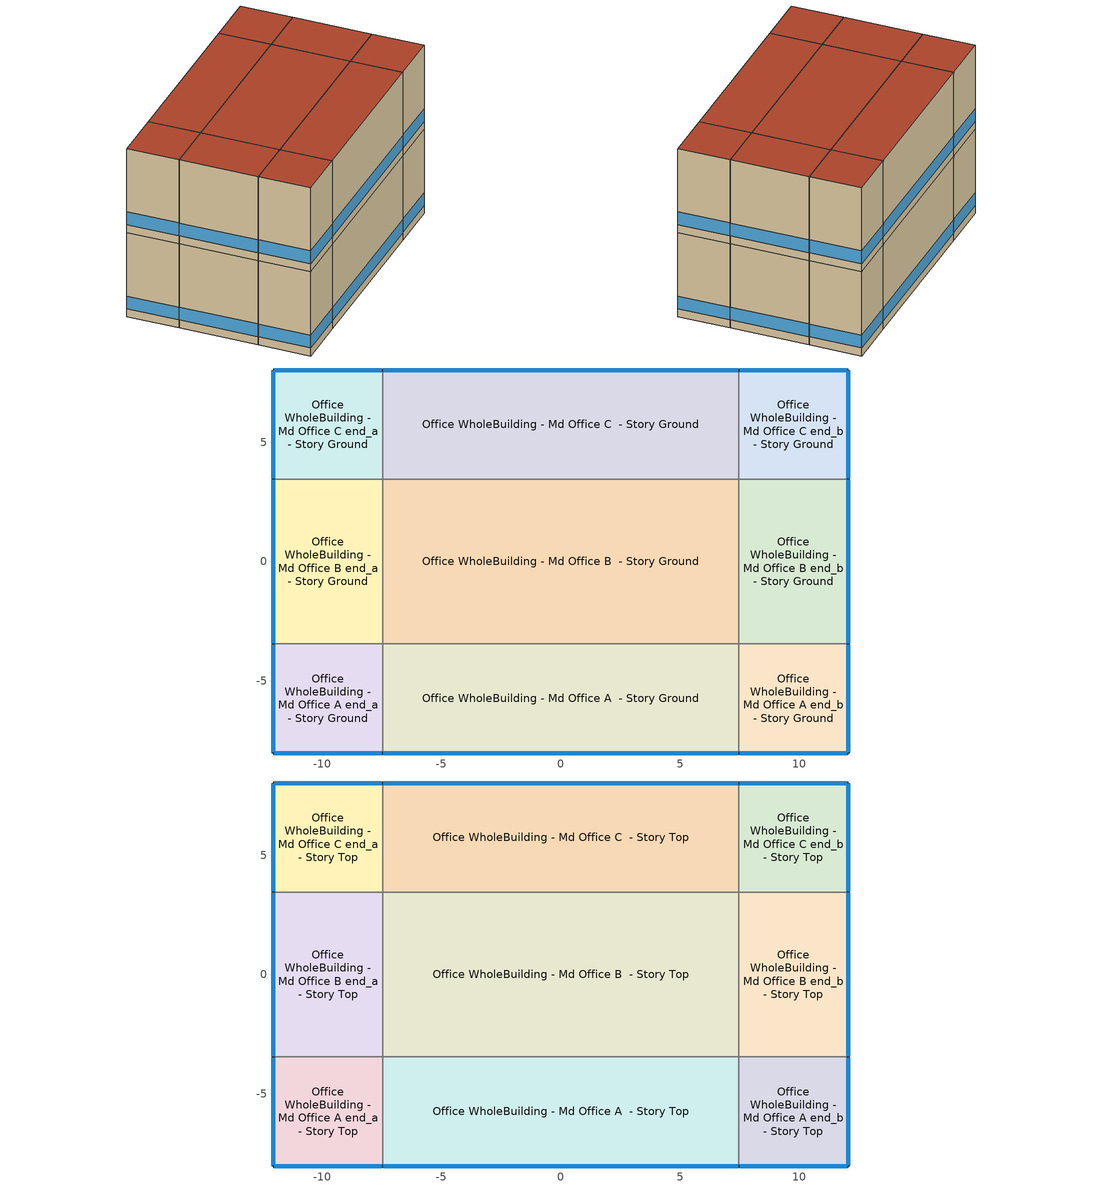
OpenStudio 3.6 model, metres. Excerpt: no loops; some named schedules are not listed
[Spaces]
Office WholeBuilding - Md Office A end_a - Story Ground
 floor ground (Foundation F 075 Perim 914 Area 209): -12.04,-8.03 -12.04,-3.45 -7.47,-3.45 -7.47,-8.03 z0
 wall outside: -12.04,-3.45 -12.04,-8.03 -7.47,-8.03 z0:7.92
 wall to Office WholeBuilding - Md Office B end_a - Story Ground: -7.47,-3.45 -12.04,-3.45 z0:7.92
 wall to Office WholeBuilding - Md Office A  - Story Ground: -7.47,-8.03 -7.47,-3.45 z0:7.92
 window: -12.01,-8.03 -7.49,-8.03 / -12.04,-3.48 -12.04,-8 z0.76:1.96
Office WholeBuilding - Md Office B end_a - Story Ground
 floor ground (Foundation F 075 Perim 691 Area 3158): -12.04,-3.45 -12.04,3.45 -7.47,3.45 -7.47,-3.45 z0
 wall outside: -12.04,3.45 -12.04,-3.45 z0:7.92
 wall to Office WholeBuilding - Md Office C end_a - Story Ground: -7.47,3.45 -12.04,3.45 z0:7.92
 wall to Office WholeBuilding - Md Office B  - Story Ground: -7.47,-3.45 -7.47,3.45 z0:7.92
 window: -12.04,3.43 -12.04,-3.43 z0.76:1.96
Office WholeBuilding - Md Office C end_a - Story Ground
 floor ground (Foundation F 075 Perim 914 Area 209): -12.04,3.45 -12.04,8.03 -7.47,8.03 -7.47,3.45 z0
 wall outside: -7.47,8.03 -12.04,8.03 -12.04,3.45 z0:7.92
 wall to Office WholeBuilding - Md Office C  - Story Ground: -7.47,3.45 -7.47,8.03 z0:7.92
 window: -12.04,8 -12.04,3.48 / -7.49,8.03 -12.01,8.03 z0.76:1.96
Office WholeBuilding - Md Office A  - Story Ground
 floor ground (Foundation F 075 Perim 1493 Area 6827): -7.47,-8.03 -7.47,-3.45 7.47,-3.45 7.47,-8.03 z0
 wall outside: -7.47,-8.03 7.47,-8.03 z0:7.92
 wall to Office WholeBuilding - Md Office B  - Story Ground: 7.47,-3.45 -7.47,-3.45 z0:7.92
 wall to Office WholeBuilding - Md Office A end_b - Story Ground: 7.47,-8.03 7.47,-3.45 z0:7.92
 window: -7.44,-8.03 7.44,-8.03 z0.76:1.95
Office WholeBuilding - Md Office B  - Story Ground
 floor ground (Foundation F 075 Perim 0 Area 10315): -7.47,-3.45 -7.47,3.45 7.47,3.45 7.47,-3.45 z0
 wall to Office WholeBuilding - Md Office C  - Story Ground: 7.47,3.45 -7.47,3.45 z0:7.92
 wall to Office WholeBuilding - Md Office B end_b - Story Ground: 7.47,-3.45 7.47,3.45 z0:7.92
Office WholeBuilding - Md Office C  - Story Ground
 floor ground (Foundation F 075 Perim 1493 Area 6827): -7.47,3.45 -7.47,8.03 7.47,8.03 7.47,3.45 z0
 wall outside: 7.47,8.03 -7.47,8.03 z0:7.92
 wall to Office WholeBuilding - Md Office C end_b - Story Ground: 7.47,3.45 7.47,8.03 z0:7.92
 window: 7.44,8.03 -7.44,8.03 z0.76:1.95
Office WholeBuilding - Md Office A end_b - Story Ground
 floor ground (Foundation F 075 Perim 914 Area 209): 7.47,-8.03 7.47,-3.45 12.04,-3.45 12.04,-8.03 z0
 wall outside: 7.47,-8.03 12.04,-8.03 12.04,-3.45 z0:7.92
 wall to Office WholeBuilding - Md Office B end_b - Story Ground: 12.04,-3.45 7.47,-3.45 z0:7.92
 window: 7.49,-8.03 12.01,-8.03 / 12.04,-8 12.04,-3.48 z0.76:1.96
Office WholeBuilding - Md Office B end_b - Story Ground
 floor ground (Foundation F 075 Perim 691 Area 3158): 7.47,-3.45 7.47,3.45 12.04,3.45 12.04,-3.45 z0
 wall outside: 12.04,-3.45 12.04,3.45 z0:7.92
 wall to Office WholeBuilding - Md Office C end_b - Story Ground: 12.04,3.45 7.47,3.45 z0:7.92
 window: 12.04,-3.43 12.04,3.43 z0.76:1.96
Office WholeBuilding - Md Office C end_b - Story Ground
 floor ground (Foundation F 075 Perim 914 Area 209): 7.47,3.45 7.47,8.03 12.04,8.03 12.04,3.45 z0
 wall outside: 12.04,3.45 12.04,8.03 7.47,8.03 z0:7.92
 window: 12.01,8.03 7.49,8.03 / 12.04,3.48 12.04,8 z0.76:1.96
Office WholeBuilding - Md Office A end_a - Story Top
 floor to Office WholeBuilding - Md Office A end_a - Story Ground: -7.47,-3.45 -7.47,-8.03 -12.04,-8.03 -12.04,-3.45 z7.92
 wall outside: -12.04,-3.45 -12.04,-8.03 -7.47,-8.03 z7.92:15.85
 wall to Office WholeBuilding - Md Office B end_a - Story Top: -7.47,-3.45 -12.04,-3.45 z7.92:15.85
 wall to Office WholeBuilding - Md Office A  - Story Top: -7.47,-8.03 -7.47,-3.45 z7.92:15.85
 window: -12.04,-3.48 -12.04,-8 / -12.01,-8.03 -7.49,-8.03 z8.69:9.89
 roof outside: -7.47,-8.03 -7.47,-3.45 -12.04,-3.45 -12.04,-8.03 z15.85
Office WholeBuilding - Md Office B end_a - Story Top
 floor to Office WholeBuilding - Md Office B end_a - Story Ground: -7.47,3.45 -7.47,-3.45 -12.04,-3.45 -12.04,3.45 z7.92
 wall outside: -12.04,3.45 -12.04,-3.45 z7.92:15.85
 wall to Office WholeBuilding - Md Office C end_a - Story Top: -7.47,3.45 -12.04,3.45 z7.92:15.85
 wall to Office WholeBuilding - Md Office B  - Story Top: -7.47,-3.45 -7.47,3.45 z7.92:15.85
 window: -12.04,3.43 -12.04,-3.43 z8.69:9.88
 roof outside: -7.47,-3.45 -7.47,3.45 -12.04,3.45 -12.04,-3.45 z15.85
Office WholeBuilding - Md Office C end_a - Story Top
 floor to Office WholeBuilding - Md Office C end_a - Story Ground: -7.47,8.03 -7.47,3.45 -12.04,3.45 -12.04,8.03 z7.92
 wall outside: -7.47,8.03 -12.04,8.03 -12.04,3.45 z7.92:15.85
 wall to Office WholeBuilding - Md Office C  - Story Top: -7.47,3.45 -7.47,8.03 z7.92:15.85
 window: -12.04,8 -12.04,3.48 / -7.49,8.03 -12.01,8.03 z8.69:9.89
 roof outside: -7.47,3.45 -7.47,8.03 -12.04,8.03 -12.04,3.45 z15.85
Office WholeBuilding - Md Office A  - Story Top
 floor to Office WholeBuilding - Md Office A  - Story Ground: 7.47,-3.45 7.47,-8.03 -7.47,-8.03 -7.47,-3.45 z7.92
 wall outside: -7.47,-8.03 7.47,-8.03 z7.92:15.85
 wall to Office WholeBuilding - Md Office B  - Story Top: 7.47,-3.45 -7.47,-3.45 z7.92:15.85
 wall to Office WholeBuilding - Md Office A end_b - Story Top: 7.47,-8.03 7.47,-3.45 z7.92:15.85
 window: -7.44,-8.03 7.44,-8.03 z8.69:9.88
 roof outside: 7.47,-8.03 7.47,-3.45 -7.47,-3.45 -7.47,-8.03 z15.85
Office WholeBuilding - Md Office B  - Story Top
 floor to Office WholeBuilding - Md Office B  - Story Ground: 7.47,3.45 7.47,-3.45 -7.47,-3.45 -7.47,3.45 z7.92
 wall to Office WholeBuilding - Md Office C  - Story Top: 7.47,3.45 -7.47,3.45 z7.92:15.85
 wall to Office WholeBuilding - Md Office B end_b - Story Top: 7.47,-3.45 7.47,3.45 z7.92:15.85
 roof outside: 7.47,-3.45 7.47,3.45 -7.47,3.45 -7.47,-3.45 z15.85
Office WholeBuilding - Md Office C  - Story Top
 floor to Office WholeBuilding - Md Office C  - Story Ground: 7.47,8.03 7.47,3.45 -7.47,3.45 -7.47,8.03 z7.92
 wall outside: 7.47,8.03 -7.47,8.03 z7.92:15.85
 wall to Office WholeBuilding - Md Office C end_b - Story Top: 7.47,3.45 7.47,8.03 z7.92:15.85
 window: 7.44,8.03 -7.44,8.03 z8.69:9.88
 roof outside: 7.47,3.45 7.47,8.03 -7.47,8.03 -7.47,3.45 z15.85
Office WholeBuilding - Md Office A end_b - Story Top
 floor to Office WholeBuilding - Md Office A end_b - Story Ground: 12.04,-3.45 12.04,-8.03 7.47,-8.03 7.47,-3.45 z7.92
 wall outside: 7.47,-8.03 12.04,-8.03 12.04,-3.45 z7.92:15.85
 wall to Office WholeBuilding - Md Office B end_b - Story Top: 12.04,-3.45 7.47,-3.45 z7.92:15.85
 window: 12.04,-8 12.04,-3.48 / 7.49,-8.03 12.01,-8.03 z8.69:9.89
 roof outside: 12.04,-8.03 12.04,-3.45 7.47,-3.45 7.47,-8.03 z15.85
Office WholeBuilding - Md Office B end_b - Story Top
 floor to Office WholeBuilding - Md Office B end_b - Story Ground: 12.04,3.45 12.04,-3.45 7.47,-3.45 7.47,3.45 z7.92
 wall outside: 12.04,-3.45 12.04,3.45 z7.92:15.85
 wall to Office WholeBuilding - Md Office C end_b - Story Top: 12.04,3.45 7.47,3.45 z7.92:15.85
 window: 12.04,-3.43 12.04,3.43 z8.69:9.88
 roof outside: 12.04,-3.45 12.04,3.45 7.47,3.45 7.47,-3.45 z15.85
Office WholeBuilding - Md Office C end_b - Story Top
 floor to Office WholeBuilding - Md Office C end_b - Story Ground: 12.04,8.03 12.04,3.45 7.47,3.45 7.47,8.03 z7.92
 wall outside: 12.04,3.45 12.04,8.03 7.47,8.03 z7.92:15.85
 window: 12.01,8.03 7.49,8.03 / 12.04,3.48 12.04,8 z8.69:9.89
 roof outside: 12.04,3.45 12.04,8.03 7.47,8.03 7.47,3.45 z15.85
[Site]
Kodiak Airport: Latitude {deg}=57.75; Longitude {deg}=-152.5; Time Zone {hr}=-9; Elevation {m}=5; Terrain=City
[ClimateZones]
Climate Zone Institution Name 1=ASHRAE; Climate Zone Document Name 1=ANSI/ASHRAE Standard 169; Climate Zone Document Year 1=2006; Climate Zone Value 1=8A; Climate Zone Institution Name 2=CEC; Climate Zone Document Name 2=California Climate Zone Descriptions; Climate Zone Document Year 2=1995
[Site:WaterMainsTemperature]
Calculation Method=Correlation; Annual Average Outdoor Air Temperature {C}=-1.525; Maximum Difference In Monthly Average Outdoor Air Temperatures {deltaC}=36.2
[Site:GroundTemperature:FCfactorMethod]
January Ground Temperature {C}=-3.1; February Ground Temperature {C}=-17.7; March Ground Temperature {C}=-19.3; April Ground Temperature {C}=-17.6; May Ground Temperature {C}=-15.4; June Ground Temperature {C}=-10.3; July Ground Temperature {C}=0.7; August Ground Temperature {C}=10.6; September Ground Temperature {C}=16; October Ground Temperature {C}=16.9; November Ground Temperature {C}=14.2; December Ground Temperature {C}=6.7
[SizingPeriod:DesignDay] Barometric Pressure {Pa}=100917; Wind Speed {m/s}=5; Wind Direction {deg}=320; Rain Indicator=No; Snow Indicator=No; Day of Month=21; Day Type=SummerDesignDay; Daylight Saving Time Indicator=No; Humidity Condition Type=Wetbulb; Dry-Bulb Temperature Range Modifier Type=DefaultMultipliers; Solar Model Indicator=ASHRAETau
Name | Maximum Dry-Bulb Temperature {C} | Daily Dry-Bulb Temperature Range {deltaC} | Month | Wetbulb or DewPoint at Maximum Dry-Bulb {C} | ASHRAE Clear Sky Optical Depth for Beam Irradiance | ASHRAE Clear Sky Optical Depth for Diffuse Irradiance
Kodiak December .4% Condns WB=>MCDB | 6.5 | 5.1 | 12 | 6.2 | 0.359 | 2.403
Kodiak November .4% Condns WB=>MCDB | 8.7 | 5.3 | 11 | 8.2 | 0.358 | 2.388
Kodiak October .4% Condns WB=>MCDB | 11.3 | 6.2 | 10 | 10.7 | 0.34 | 2.431
Kodiak September .4% Condns WB=>MCDB | 16.2 | 6.4 | 9 | 13.8 | 0.333 | 2.489
[Building]
90.1-2016|MediumOffice: North Axis {deg}=0; Default Construction Set=90.1-2016 - Office - ASHRAE 169-2013-8A; Default Schedule Set=Building Default Schedule Set; Standards Number of Stories=1; Standards Number of Above Ground Stories=1; Standards Building Type=Office
[Material:NoMass] Thermal Absorptance=0.9; Solar Absorptance=0.7
Name | Roughness | Thermal Resistance {m2-K/W} | Visible Absorptance
CP02 CARPET PAD | VeryRough | 0.21648 | 0.8
Typical Carpet Pad | Smooth | 0.21648 | 0.8
Typical Insulation R-23.75 1 | Smooth | 4.18206 | 0.7
Typical Insulation R-18.44 | Smooth | 3.24833 | 0.7
Typical Insulation R-34.6 | Smooth | 6.09289 | 0.7
Typical Insulation R-1.85 | Smooth | 0.326262 | 0.7
Typical Insulation R-2.38 | Smooth | 0.418404 | 0.7
[Material]
Name | Roughness | Thickness {m} | Conductivity {W/m-K} | Density {kg/m3} | Specific Heat {J/kg-K} | Thermal Absorptance | Solar Absorptance | Visible Absorptance
100mm Normalweight concrete floor | MediumSmooth | 0.1016 | 2.31 | 2322 | 832
G01 13mm gypsum board | Smooth | 0.0127 | 0.16 | 800 | 1090 | 0.9 | 0.7 | 0.5
4 in. Normalweight Concrete Floor | MediumRough | 0.1016 | 2.31 | 2322 | 832 | 0.9 | 0.7 | 0.7
8 in. Normalweight Concrete Floor | MediumRough | 0.2032 | 2.31 | 2322 | 832 | 0.9 | 0.7 | 0.7
8 in. Concrete Block Basement Wall | MediumRough | 0.2032 | 1.326 | 1842 | 912 | 0.9 | 0.7 | 0.7
F08 Metal surface; Metal Roof Surface | Smooth | 0.0008 | 45.28 | 7824 | 500 | 0.9 | 0.7 | 0.7
G05 25mm wood | MediumSmooth | 0.0254 | 0.15 | 608 | 1630 | 0.9 | 0.5 | 0.5
1IN Stucco | Smooth | 0.0253 | 0.6918 | 1858 | 837 | 0.9 | 0.7 | 0.92
8IN CONCRETE HW RefBldg | Rough | 0.2032 | 1.311 | 2240 | 836.8 | 0.9 | 0.7 | 0.7
1/2IN Gypsum | Smooth | 0.0127 | 0.16 | 784.9 | 830 | 0.9 | 0.4 | 0.4
Roof Membrane | VeryRough | 0.0095 | 0.16 | 1121.29 | 1460 | 0.9 | 0.7 | 0.7
Std Wood 6inch 2 | MediumSmooth | 0.15 | 0.12 | 540 | 1210 | 0.9 | 0.7 | 0.7
[Construction]
Typical Interior Floor: 100mm Normalweight concrete floor, CP02 CARPET PAD
Typical Interior Wall: G01 13mm gypsum board, G01 13mm gypsum board
Typical Interior Ceiling: CP02 CARPET PAD, 100mm Normalweight concrete floor
Typical Insulated Carpeted 8in Slab Floor: 8 in. Normalweight Concrete Floor, Typical Carpet Pad
Typical Insulated Basement Mass Wall: 8 in. Concrete Block Basement Wall
U 0.40 SHGC 0.43 Dbl LoE Spec Sel Clr 3mm/6mm/6mm Air: LoE SPEC SEL CLEAR 3MM, AIR 6MM, CLEAR 6MM
Typical Interior Window: Clear 3mm
Typical Interior Door; Typical Interior Partition: G05 25mm wood
Typical Insulated Exterior Mass Floor R-26.32 1: Typical Insulation R-23.75 1, 4 in. Normalweight Concrete Floor, Typical Carpet Pad
Typical Insulated Exterior Mass Wall R-20.83: 1IN Stucco, 8IN CONCRETE HW RefBldg, Typical Insulation R-18.44, 1/2IN Gypsum
Typical IEAD Roof R-35.71: Roof Membrane, Typical Insulation R-34.6, Metal Roof Surface
U 0.68 SHGC 0.45 Simple Glazing Window U-0.68 SHGC 0.45: U 0.68 SHGC 0.45 Simple Glazing U-0.68 SHGC 0.45
U 0.68 SHGC 0.45 Simple Glazing Window U-0.68 SHGC 0.45 1: U 0.68 SHGC 0.45 Simple Glazing U-0.68 SHGC 0.45 1
Typical Insulated Metal Door R-2.7: F08 Metal surface, Typical Insulation R-1.85
Typical Overhead Door R-3.23: Typical Insulation R-2.38
U 0.41 SHGC 0.55 Simple Glazing Skylight U-0.41 SHGC 0.0: U 0.41 SHGC 0.55 Simple Glazing U-0.41 SHGC 0.0
InteriorFurnishings 2: Std Wood 6inch 2
[WindowMaterial:Gas]
AIR 6MM: Gas Type=Air; Thickness {m}=0.0063
[WindowMaterial:Glazing] Optical Data Type=SpectralAverage; Infrared Transmittance at Normal Incidence=0; Front Side Infrared Hemispherical Emissivity=0.84; Conductivity {W/m-K}=0.9; Dirt Correction Factor for Solar and Visible Transmittance=1; Solar Diffusing=No
Name | Thickness {m} | Solar Transmittance at Normal Incidence | Front Side Solar Reflectance at Normal Incidence | Back Side Solar Reflectance at Normal Incidence | Visible Transmittance at Normal Incidence | Front Side Visible Reflectance at Normal Incidence | Back Side Visible Reflectance at Normal Incidence | Back Side Infrared Hemispherical Emissivity
LoE SPEC SEL CLEAR 3MM | 0.003 | 0.45 | 0.34 | 0.37 | 0.78 | 0.07 | 0.06 | 0.03
CLEAR 6MM | 0.006 | 0.775 | 0.071 | 0.071 | 0.881 | 0.08 | 0.08 | 0.84
Clear 3mm | 0.003 | 0.837 | 0.075 | 0.075 | 0.898 | 0.081 | 0.081 | 0.84
[Construction:FfactorGroundFloor] F-Factor {W/m-K}=0.751139
Name | Area {m2} | PerimeterExposed {m}
Foundation F 075 Perim 691 Area 3158 | 31.5812 | 6.90751
Foundation F 075 Perim 914 Area 209 | 20.9032 | 9.144
Foundation F 075 Perim 1493 Area 6827 | 68.2749 | 14.9333
Foundation F 075 Perim 0 Area 10315 | 103.152 | 0
[DefaultConstructionSet]
90.1-2016 - Office - ASHRAE 169-2013-8A: Default Exterior Surface Constructions=Default Surface Constructions 7; Default Interior Surface Constructions=Default Surface Constructions 8; Default Ground Contact Surface Constructions=Default Surface Constructions 9; Default Exterior SubSurface Constructions=Default Sub Surface Constructions 5; Default Interior SubSurface Constructions=Default Sub Surface Constructions 6; Interior Partition Construction=Typical Interior Partition
[DefaultSurfaceConstructions]
Name | Floor Construction | Wall Construction | Roof Ceiling Construction
Default Surface Constructions 7 | Typical Insulated Exterior Mass Floor R-26.32 1 | Typical Insulated Exterior Mass Wall R-20.83 | Typical IEAD Roof R-35.71
Default Surface Constructions 8 | Typical Interior Floor | Typical Interior Wall | Typical Interior Ceiling
Default Surface Constructions 9 | Typical Insulated Carpeted 8in Slab Floor | Typical Insulated Basement Mass Wall
[DefaultSubSurfaceConstructions]
Name | Fixed Window Construction | Operable Window Construction | Door Construction | Glass Door Construction | Overhead Door Construction | Skylight Construction | Tubular Daylight Dome Construction | Tubular Daylight Diffuser Construction
Default Sub Surface Constructions 5 | U 0.68 SHGC 0.45 Simple Glazing Window U-0.68 SHGC 0.45 | U 0.68 SHGC 0.45 Simple Glazing Window U-0.68 SHGC 0.45 1 | Typical Insulated Metal Door R-2.7 | U 0.40 SHGC 0.43 Dbl LoE Spec Sel Clr 3mm/6mm/6mm Air | Typical Overhead Door R-3.23 | U 0.41 SHGC 0.55 Simple Glazing Skylight U-0.41 SHGC 0.0 | Typical Interior Window | Typical Interior Window
Default Sub Surface Constructions 6 | Typical Interior Window | Typical Interior Window | Typical Interior Door
[WindowMaterial:SimpleGlazingSystem]
Name | U-Factor {W/m2-K} | Solar Heat Gain Coefficient
U 0.68 SHGC 0.45 Simple Glazing U-0.68 SHGC 0.45; U 0.68 SHGC 0.45 Simple Glazing U-0.68 SHGC 0.45 1 | 3.86122 | 0.45
U 0.41 SHGC 0.55 Simple Glazing U-0.41 SHGC 0.0 | 2.32809 | 0.55
[Lights:Definition]
Office WholeBuilding - Md Office Lights Definition: Design Level Calculation Method=Watts/Area; Watts per Space Floor Area {W/m2}=9.67; Fraction Radiant=0.7; Fraction Visible=0.2; Return Air Fraction=0
[Exterior:Lights:Definition]
Name | Design Level {W}
Occ Sensing Exterior Lights Def | 861.3
NonDimming Exterior Lights Def | 50.7
[Exterior:Lights] Control Option=AstronomicalClock
Name | Exterior Lights Definition | Schedule
Occ Sensing Exterior Lights Def | Occ Sensing Exterior Lights Def | OfficeSmall Exterior_lighting_schedule_b
NonDimming Exterior Lights Def | NonDimming Exterior Lights Def | OfficeSmall Exterior_lighting_schedule_a
[SpaceType]
Office WholeBuilding - Md Office - 90.1-2016: Default Schedule Set=Office WholeBuilding - Md Office Schedule Set; Design Specification Outdoor Air Object=Office WholeBuilding - Md Office Ventilation; Standards Building Type=Office; Standards Space Type=WholeBuilding - Md Office
[BuildingStory] Nominal Floor to Floor Height {m}=7.9248
Name | Nominal Z Coordinate {m}
Story Ground | 0
Story Top | 7.9248
[Space] Space Type=Office WholeBuilding - Md Office - 90.1-2016
Name | Building Story | Thermal Zone
Office WholeBuilding - Md Office A end_a - Story Ground | Story Ground | Zone Office WholeBuilding - Md Office A end_a - Story Ground
Office WholeBuilding - Md Office B end_a - Story Ground | Story Ground | Zone Office WholeBuilding - Md Office B end_a - Story Ground
Office WholeBuilding - Md Office C end_a - Story Ground | Story Ground | Zone Office WholeBuilding - Md Office C end_a - Story Ground
Office WholeBuilding - Md Office A  - Story Ground | Story Ground | Zone Office WholeBuilding - Md Office A  - Story Ground
Office WholeBuilding - Md Office B  - Story Ground | Story Ground | Zone Office WholeBuilding - Md Office B  - Story Ground
Office WholeBuilding - Md Office C  - Story Ground | Story Ground | Zone Office WholeBuilding - Md Office C  - Story Ground
Office WholeBuilding - Md Office A end_b - Story Ground | Story Ground | Zone Office WholeBuilding - Md Office A end_b - Story Ground
Office WholeBuilding - Md Office B end_b - Story Ground | Story Ground | Zone Office WholeBuilding - Md Office B end_b - Story Ground
Office WholeBuilding - Md Office C end_b - Story Ground | Story Ground | Zone Office WholeBuilding - Md Office C end_b - Story Ground
Office WholeBuilding - Md Office A end_a - Story Top | Story Top | Zone Office WholeBuilding - Md Office A end_a - Story Top
Office WholeBuilding - Md Office B end_a - Story Top | Story Top | Zone Office WholeBuilding - Md Office B end_a - Story Top
Office WholeBuilding - Md Office C end_a - Story Top | Story Top | Zone Office WholeBuilding - Md Office C end_a - Story Top
Office WholeBuilding - Md Office A  - Story Top | Story Top | Zone Office WholeBuilding - Md Office A  - Story Top
Office WholeBuilding - Md Office B  - Story Top | Story Top | Zone Office WholeBuilding - Md Office B  - Story Top
Office WholeBuilding - Md Office C  - Story Top | Story Top | Zone Office WholeBuilding - Md Office C  - Story Top
Office WholeBuilding - Md Office A end_b - Story Top | Story Top | Zone Office WholeBuilding - Md Office A end_b - Story Top
Office WholeBuilding - Md Office B end_b - Story Top | Story Top | Zone Office WholeBuilding - Md Office B end_b - Story Top
Office WholeBuilding - Md Office C end_b - Story Top | Story Top | Zone Office WholeBuilding - Md Office C end_b - Story Top
[ThermalZone] Multiplier=1; Use Ideal Air Loads=No
Zone Office WholeBuilding - Md Office A end_a - Story Ground: Thermostat=Office WholeBuilding - Md Office - 90.1-2016 Thermostat 2
Zone Office WholeBuilding - Md Office B end_a - Story Ground: Thermostat=Office WholeBuilding - Md Office - 90.1-2016 Thermostat 8
Zone Office WholeBuilding - Md Office C end_a - Story Ground: Thermostat=Office WholeBuilding - Md Office - 90.1-2016 Thermostat 14
Zone Office WholeBuilding - Md Office A  - Story Ground: Thermostat=Office WholeBuilding - Md Office - 90.1-2016 Thermostat; Primary Daylighting Control=Office WholeBuilding - Md Office A  - Story Ground Daylt Sensor 1; Fraction of Zone Controlled by Primary Daylighting Control=0.291; Secondary Daylighting Control=Office WholeBuilding - Md Office A  - Story Ground Daylt Sensor 2; Fraction of Zone Controlled by Secondary Daylighting Control=0.137
Zone Office WholeBuilding - Md Office B  - Story Ground: Thermostat=Office WholeBuilding - Md Office - 90.1-2016 Thermostat 6
Zone Office WholeBuilding - Md Office C  - Story Ground: Thermostat=Office WholeBuilding - Md Office - 90.1-2016 Thermostat 12; Primary Daylighting Control=Office WholeBuilding - Md Office C  - Story Ground Daylt Sensor 1; Fraction of Zone Controlled by Primary Daylighting Control=0.291; Secondary Daylighting Control=Office WholeBuilding - Md Office C  - Story Ground Daylt Sensor 2; Fraction of Zone Controlled by Secondary Daylighting Control=0.137
Zone Office WholeBuilding - Md Office A end_b - Story Ground: Thermostat=Office WholeBuilding - Md Office - 90.1-2016 Thermostat 4
Zone Office WholeBuilding - Md Office B end_b - Story Ground: Thermostat=Office WholeBuilding - Md Office - 90.1-2016 Thermostat 10
Zone Office WholeBuilding - Md Office C end_b - Story Ground: Thermostat=Office WholeBuilding - Md Office - 90.1-2016 Thermostat 16
Zone Office WholeBuilding - Md Office A end_a - Story Top: Thermostat=Office WholeBuilding - Md Office - 90.1-2016 Thermostat 3
Zone Office WholeBuilding - Md Office B end_a - Story Top: Thermostat=Office WholeBuilding - Md Office - 90.1-2016 Thermostat 9
Zone Office WholeBuilding - Md Office C end_a - Story Top: Thermostat=Office WholeBuilding - Md Office - 90.1-2016 Thermostat 15
Zone Office WholeBuilding - Md Office A  - Story Top: Thermostat=Office WholeBuilding - Md Office - 90.1-2016 Thermostat 1; Primary Daylighting Control=Office WholeBuilding - Md Office A  - Story Top Daylt Sensor 1; Fraction of Zone Controlled by Primary Daylighting Control=0.291; Secondary Daylighting Control=Office WholeBuilding - Md Office A  - Story Top Daylt Sensor 2; Fraction of Zone Controlled by Secondary Daylighting Control=0.137
Zone Office WholeBuilding - Md Office B  - Story Top: Thermostat=Office WholeBuilding - Md Office - 90.1-2016 Thermostat 7
Zone Office WholeBuilding - Md Office C  - Story Top: Thermostat=Office WholeBuilding - Md Office - 90.1-2016 Thermostat 13; Primary Daylighting Control=Office WholeBuilding - Md Office C  - Story Top Daylt Sensor 1; Fraction of Zone Controlled by Primary Daylighting Control=0.291; Secondary Daylighting Control=Office WholeBuilding - Md Office C  - Story Top Daylt Sensor 2; Fraction of Zone Controlled by Secondary Daylighting Control=0.137
Zone Office WholeBuilding - Md Office A end_b - Story Top: Thermostat=Office WholeBuilding - Md Office - 90.1-2016 Thermostat 5
Zone Office WholeBuilding - Md Office B end_b - Story Top: Thermostat=Office WholeBuilding - Md Office - 90.1-2016 Thermostat 11
Zone Office WholeBuilding - Md Office C end_b - Story Top: Thermostat=Office WholeBuilding - Md Office - 90.1-2016 Thermostat 17
[People:Definition]
Office WholeBuilding - Md Office People Definition: Number of People Calculation Method=People; Number of People {people}=25; Fraction Radiant=0.3; Enable ASHRAE 55 Comfort Warnings=Yes; Thermal Comfort Model Type 1=Fanger; Thermal Comfort Model Type 2=AdaptiveASH55
[People]
Office WholeBuilding - Md Office People: People Definition=Office WholeBuilding - Md Office People Definition; Space or SpaceType=Office WholeBuilding - Md Office - 90.1-2016; Work Efficiency Schedule=Work Efficiency Schedule; Clothing Insulation Schedule=Clothing Schedule; Air Velocity Schedule=Air Velocity Schedule; Multiplier=1
[Lights]
Office WholeBuilding - Md Office Lights: Lights Definition=Office WholeBuilding - Md Office Lights Definition; Space or SpaceType=Office WholeBuilding - Md Office - 90.1-2016; Fraction Replaceable=1
[ElectricEquipment:Definition] Design Level Calculation Method=Watts/Area
Name | Watts per Space Floor Area {W/m2} | Fraction Latent | Fraction Radiant | Fraction Lost
Office WholeBuilding - Md Office Elec Equip Definition | 8.07293 | 0 | 0.5 | 0
Server Room | 17 |  |  | 0.95
[ElectricEquipment] Space or SpaceType=Office WholeBuilding - Md Office - 90.1-2016
Name | Electric Equipment Definition | Schedule
Office WholeBuilding - Md Office Elec Equip | Office WholeBuilding - Md Office Elec Equip Definition
Electric Equipment 1 | Server Room | Always On Discrete
[DesignSpecification:OutdoorAir]
Office WholeBuilding - Md Office Ventilation: Outdoor Air Method=Sum; Outdoor Air Flow per Floor Area {m3/s-m2}=0.0004318
[DefaultScheduleSet]
Name | Number of People Schedule | People Activity Level Schedule | Lighting Schedule | Electric Equipment Schedule | Infiltration Schedule | Hours of Operation Schedule
Office WholeBuilding - Md Office Schedule Set | OfficeMedium BLDG_OCC_SCH | OfficeMedium ACTIVITY_SCH | OfficeMedium BLDG_LIGHT_SCH_2013 | OfficeMedium BLDG_EQUIP_SCH_2013 | OfficeMedium INFIL_SCH_PNNL
Building Default Schedule Set |  |  |  |  |  | Building Hours of Operation NonResidential
[SpaceInfiltration:DesignFlowRate] Schedule=Always On Discrete; Design Flow Rate Calculation Method=Flow/ExteriorArea; Constant Term Coefficient=0; Temperature Term Coefficient=0; Velocity Term Coefficient=0.224; Velocity Squared Term Coefficient=0
Name | Space or SpaceType | Flow per Exterior Surface Area {m3/s-m2}
Office WholeBuilding - Md Office A  - Story Ground Infiltration | Office WholeBuilding - Md Office A  - Story Ground | 0.000569573
Office WholeBuilding - Md Office A  - Story Top Infiltration | Office WholeBuilding - Md Office A  - Story Top | 0.000361193
Office WholeBuilding - Md Office A end_a - Story Ground Infiltration | Office WholeBuilding - Md Office A end_a - Story Ground | 0.000569573
Office WholeBuilding - Md Office A end_a - Story Top Infiltration | Office WholeBuilding - Md Office A end_a - Story Top | 0.000442057
Office WholeBuilding - Md Office A end_b - Story Ground Infiltration | Office WholeBuilding - Md Office A end_b - Story Ground | 0.000569573
Office WholeBuilding - Md Office A end_b - Story Top Infiltration | Office WholeBuilding - Md Office A end_b - Story Top | 0.000442057
Office WholeBuilding - Md Office B end_a - Story Ground Infiltration | Office WholeBuilding - Md Office B end_a - Story Ground | 0.000569573
Office WholeBuilding - Md Office B end_a - Story Top Infiltration | Office WholeBuilding - Md Office B end_a - Story Top | 0.000361193
Office WholeBuilding - Md Office B end_b - Story Ground Infiltration | Office WholeBuilding - Md Office B end_b - Story Ground | 0.000569573
Office WholeBuilding - Md Office B end_b - Story Top Infiltration | Office WholeBuilding - Md Office B end_b - Story Top | 0.000361193
Office WholeBuilding - Md Office C  - Story Ground Infiltration | Office WholeBuilding - Md Office C  - Story Ground | 0.000569573
Office WholeBuilding - Md Office C  - Story Top Infiltration | Office WholeBuilding - Md Office C  - Story Top | 0.000361193
Office WholeBuilding - Md Office C end_a - Story Ground Infiltration | Office WholeBuilding - Md Office C end_a - Story Ground | 0.000569573
Office WholeBuilding - Md Office C end_a - Story Top Infiltration | Office WholeBuilding - Md Office C end_a - Story Top | 0.000442057
Office WholeBuilding - Md Office C end_b - Story Ground Infiltration | Office WholeBuilding - Md Office C end_b - Story Ground | 0.000569573
Office WholeBuilding - Md Office C end_b - Story Top Infiltration | Office WholeBuilding - Md Office C end_b - Story Top | 0.000442057
[Daylighting:Control] Position X-Coordinate {m}=7.46664; Position Z-Coordinate {m}=0.762; Illuminance Setpoint {lux}=377; Lighting Control Type=Stepped; Minimum Input Power Fraction for Continuous Dimming Control=0.3; Minimum Light Output Fraction for Continuous Dimming Control=0.2; Number of Stepped Control Steps=3; Probability Lighting will be Reset When Needed in Manual Stepped Control=1; Maximum Allowable Discomfort Glare Index=22
Name | Space | Position Y-Coordinate {m}
Office WholeBuilding - Md Office A  - Story Ground Daylt Sensor 1 | Office WholeBuilding - Md Office A  - Story Ground | 1.29015
Office WholeBuilding - Md Office A  - Story Ground Daylt Sensor 2 | Office WholeBuilding - Md Office A  - Story Ground | 2.59985
Office WholeBuilding - Md Office A  - Story Top Daylt Sensor 1 | Office WholeBuilding - Md Office A  - Story Top | 1.29015
Office WholeBuilding - Md Office A  - Story Top Daylt Sensor 2 | Office WholeBuilding - Md Office A  - Story Top | 2.59985
Office WholeBuilding - Md Office C  - Story Ground Daylt Sensor 1 | Office WholeBuilding - Md Office C  - Story Ground | 3.28185
Office WholeBuilding - Md Office C  - Story Ground Daylt Sensor 2 | Office WholeBuilding - Md Office C  - Story Ground | 1.97215
Office WholeBuilding - Md Office C  - Story Top Daylt Sensor 1 | Office WholeBuilding - Md Office C  - Story Top | 3.28185
Office WholeBuilding - Md Office C  - Story Top Daylt Sensor 2 | Office WholeBuilding - Md Office C  - Story Top | 1.97215
[ThermostatSetpoint:DualSetpoint] Heating Setpoint Temperature Schedule=OfficeMedium HTGSETP_SCH_YES_OPTIMUM; Cooling Setpoint Temperature Schedule=OfficeMedium CLGSETP_SCH_YES_OPTIMUM
Office WholeBuilding - Md Office - 90.1-2016 Thermostat; Office WholeBuilding - Md Office - 90.1-2016 Thermostat 1; Office WholeBuilding - Md Office - 90.1-2016 Thermostat 2; Office WholeBuilding - Md Office - 90.1-2016 Thermostat 3; Office WholeBuilding - Md Office - 90.1-2016 Thermostat 4; Office WholeBuilding - Md Office - 90.1-2016 Thermostat 5; Office WholeBuilding - Md Office - 90.1-2016 Thermostat 6; Office WholeBuilding - Md Office - 90.1-2016 Thermostat 7; Office WholeBuilding - Md Office - 90.1-2016 Thermostat 8; Office WholeBuilding - Md Office - 90.1-2016 Thermostat 9; Office WholeBuilding - Md Office - 90.1-2016 Thermostat 10; Office WholeBuilding - Md Office - 90.1-2016 Thermostat 11; Office WholeBuilding - Md Office - 90.1-2016 Thermostat 12; Office WholeBuilding - Md Office - 90.1-2016 Thermostat 13; Office WholeBuilding - Md Office - 90.1-2016 Thermostat 14; Office WholeBuilding - Md Office - 90.1-2016 Thermostat 15; Office WholeBuilding - Md Office - 90.1-2016 Thermostat 16; Office WholeBuilding - Md Office - 90.1-2016 Thermostat 17
[InternalMass:Definition]
Internal Mass Definition 3: Construction=InteriorFurnishings 2; Design Level Calculation Method=SurfaceArea/Area; Surface Area per Space Floor Area=2
[InternalMass] Internal Mass Definition=Internal Mass Definition 3; Multiplier=1
Name | Space or SpaceType
Office WholeBuilding - Md Office B end_b - Story Top Mass | Office WholeBuilding - Md Office B end_b - Story Top
Office WholeBuilding - Md Office A end_b - Story Top Mass | Office WholeBuilding - Md Office A end_b - Story Top
Office WholeBuilding - Md Office C  - Story Top Mass | Office WholeBuilding - Md Office C  - Story Top
Office WholeBuilding - Md Office A  - Story Top Mass | Office WholeBuilding - Md Office A  - Story Top
Office WholeBuilding - Md Office A end_a - Story Top Mass | Office WholeBuilding - Md Office A end_a - Story Top
Office WholeBuilding - Md Office B end_b - Story Ground Mass | Office WholeBuilding - Md Office B end_b - Story Ground
Office WholeBuilding - Md Office B  - Story Top Mass | Office WholeBuilding - Md Office B  - Story Top
Office WholeBuilding - Md Office C end_a - Story Top Mass | Office WholeBuilding - Md Office C end_a - Story Top
Office WholeBuilding - Md Office A end_b - Story Ground Mass | Office WholeBuilding - Md Office A end_b - Story Ground
Office WholeBuilding - Md Office C  - Story Ground Mass | Office WholeBuilding - Md Office C  - Story Ground
Office WholeBuilding - Md Office B end_a - Story Top Mass | Office WholeBuilding - Md Office B end_a - Story Top
Office WholeBuilding - Md Office C end_b - Story Ground Mass | Office WholeBuilding - Md Office C end_b - Story Ground
Office WholeBuilding - Md Office B  - Story Ground Mass | Office WholeBuilding - Md Office B  - Story Ground
Office WholeBuilding - Md Office C end_a - Story Ground Mass | Office WholeBuilding - Md Office C end_a - Story Ground
Office WholeBuilding - Md Office A  - Story Ground Mass | Office WholeBuilding - Md Office A  - Story Ground
Office WholeBuilding - Md Office B end_a - Story Ground Mass | Office WholeBuilding - Md Office B end_a - Story Ground
Office WholeBuilding - Md Office C end_b - Story Top Mass | Office WholeBuilding - Md Office C end_b - Story Top
Office WholeBuilding - Md Office A end_a - Story Ground Mass | Office WholeBuilding - Md Office A end_a - Story Ground
[Schedule:Constant]
Always On Discrete: Value=1
[Schedule:Ruleset]
Name | Default Day Schedule | Summer Design Day Schedule | Winter Design Day Schedule
Clothing Schedule | Clothing Schedule Default Winter Clothes
Air Velocity Schedule | Air Velocity Schedule Default
Work Efficiency Schedule | Work Efficiency Schedule Default
OfficeSmall Exterior_lighting_schedule_b | OfficeSmall Exterior_lighting_schedule_b Default | OfficeSmall Exterior_lighting_schedule_b Summer Design Day | OfficeSmall Exterior_lighting_schedule_b Winter Design Day
OfficeSmall Exterior_lighting_schedule_a | OfficeSmall Exterior_lighting_schedule_a Default | OfficeSmall Exterior_lighting_schedule_a Summer Design Day | OfficeSmall Exterior_lighting_schedule_a Winter Design Day
OfficeMedium BLDG_OCC_SCH | OfficeMedium BLDG_OCC_SCH Default | OfficeMedium BLDG_OCC_SCH Summer Design Day | OfficeMedium BLDG_OCC_SCH Winter Design Day
OfficeMedium ACTIVITY_SCH | OfficeMedium ACTIVITY_SCH Default | OfficeMedium ACTIVITY_SCH Summer Design Day | OfficeMedium ACTIVITY_SCH Winter Design Day
OfficeMedium BLDG_LIGHT_SCH_2013 | Schedule Day 6 | OfficeMedium BLDG_LIGHT_SCH_2013 Summer Design Day | OfficeMedium BLDG_LIGHT_SCH_2013 Winter Design Day
OfficeMedium BLDG_EQUIP_SCH_2013 | Schedule Day 9 | OfficeMedium BLDG_EQUIP_SCH_2013 Summer Design Day | OfficeMedium BLDG_EQUIP_SCH_2013 Winter Design Day
OfficeMedium INFIL_SCH_PNNL | OfficeMedium INFIL_SCH_PNNL Default | OfficeMedium INFIL_SCH_PNNL Summer Design Day | OfficeMedium INFIL_SCH_PNNL Winter Design Day
OfficeMedium HTGSETP_SCH_YES_OPTIMUM | OfficeMedium HTGSETP_SCH_YES_OPTIMUM Default | OfficeMedium HTGSETP_SCH_YES_OPTIMUM Summer Design Day | OfficeMedium HTGSETP_SCH_YES_OPTIMUM Winter Design Day
OfficeMedium CLGSETP_SCH_YES_OPTIMUM | OfficeMedium CLGSETP_SCH_YES_OPTIMUM Default | OfficeMedium CLGSETP_SCH_YES_OPTIMUM Summer Design Day | OfficeMedium CLGSETP_SCH_YES_OPTIMUM Winter Design Day
Building Hours of Operation NonResidential | Building Hours of Operation NonResidential Default | Building Hours of Operation NonResidential Summer Design Day | Building Hours of Operation NonResidential Winter Design Day
[Schedule:Day]
Clothing Schedule Default Winter Clothes; OfficeMedium BLDG_LIGHT_SCH_2013 Summer Design Day; OfficeMedium BLDG_EQUIP_SCH_2013 Summer Design Day; OfficeMedium INFIL_SCH_PNNL Default; Building Hours of Operation NonResidential Default; Building Hours of Operation NonResidential Winter Design Day; Building Hours of Operation NonResidential Summer Design Day: 24, 0, 1
Air Velocity Schedule Default: 24, 0, 0.2
Work Efficiency Schedule Default; OfficeMedium BLDG_OCC_SCH Winter Design Day; OfficeMedium BLDG_LIGHT_SCH_2013 Winter Design Day; OfficeMedium BLDG_EQUIP_SCH_2013 Winter Design Day: 24, 0, 0
OfficeSmall Exterior_lighting_schedule_b Default; OfficeSmall Exterior_lighting_schedule_b Winter Design Day; OfficeSmall Exterior_lighting_schedule_b Summer Design Day: 6, 0, 0.7, 24, 0, 1
OfficeSmall Exterior_lighting_schedule_a Default; OfficeSmall Exterior_lighting_schedule_a Winter Design Day; OfficeSmall Exterior_lighting_schedule_a Summer Design Day: 6, 0, 0, 24, 0, 1
OfficeMedium BLDG_OCC_SCH Default: Yes, 6, 0, 0, 18, 0, 0.05, 24, 0, 0
OfficeMedium BLDG_OCC_SCH Sat Day: Yes, 5, 0, 0, 5, 10, 0.00833333, 5, 20, 0.0166667, 5, 30, 0.025, 5, 40, 0.0333333, 5, 50, 0.0416667, 6, 0, 0.05, 6, 10, 0.0583333, 6, 20, 0.0666667, 6, 30, 0.075, 6, 40, 0.0833333, 6, 50, 0.0916667, 7, 0, 0.1, 7, 10, 0.116667, 7, 20, 0.133333, 7, 30, 0.15, 7, 40, 0.166667, 7, 50, 0.183333, 8, 0, 0.2, 8, 10, 0.216667, 8, 20, 0.233333, 8, 30, 0.25, 8, 39, 0.266667, 8, 49, 0.283333, 8, 59, 0.3, 9, 0, 0.3, 10, 0, 0.3, 10, 9, 0.291667, 10, 19, 0.283333, 10, 29, 0.275, 10, 39, 0.266667, 10, 49, 0.258333, 10, 59, 0.25, 11, 9, 0.241667, 11, 19, 0.233333, 11, 29, 0.225, 11, 39, 0.216667, 11, 49, 0.208333, 11, 59, 0.2, 12, 9, 0.191667, 12, 19, 0.183333, 12, 29, 0.175, 12, 39, 0.166667, 12, 49, 0.158333, 12, 59, 0.15, 13, 9, 0.141667, 13, 19, 0.133333, 13, 29, 0.125, 13, 39, 0.116667, 13, 49, 0.108333, 13, 59, 0.1, 14, 0, 0.1, 16, 0, 0.1, 16, 10, 0.0958333, 16, 20, 0.0916667, 16, 30, 0.0875, 16, 40, 0.0833333, 16, 50, 0.0791667, 17, 0, 0.075, 17, 10, 0.0708333, 17, 20, 0.0666667, 17, 30, 0.0625, 17, 40, 0.0583333, 17, 50, 0.0541667, 18, 0, 0.05, 18, 10, 0.0458333, 18, 20, 0.0416667, 18, 30, 0.0375, 18, 40, 0.0333333, 18, 50, 0.0291667, 19, 0, 0.025, 19, 10, 0.0208333, 19, 20, 0.0166667, 19, 30, 0.0125, 19, 40, 0.00833333, 19, 50, 0.00416667, 20, 0, 0, 24, 0, 0
OfficeMedium BLDG_OCC_SCH Summer Design Day: 6, 0, 0, 22, 0, 1, 24, 0, 0.05
OfficeMedium ACTIVITY_SCH Default: Yes, 24, 0, 120
OfficeMedium ACTIVITY_SCH Winter Design Day; OfficeMedium ACTIVITY_SCH Summer Design Day: 24, 0, 120
Schedule Day 6: Yes, 0, 10, 0.316186, 0, 20, 0.287442, 0, 30, 0.258698, 1, 0, 0.258698, 1, 10, 0.251512, 1, 20, 0.244326, 1, 30, 0.23714, 1, 40, 0.229953, 1, 50, 0.222767, 2, 0, 0.215581, 2, 10, 0.208395, 2, 20, 0.201209, 2, 30, 0.194023, 2, 40, 0.186837, 2, 50, 0.179651, 3, 0, 0.172465, 3, 30, 0.172465, 3, 40, 0.158093, 3, 50, 0.143721, 4, 0, 0.129349, 4, 10, 0.114977, 4, 20, 0.100605, 4, 30, 0.0862326, 4, 40, 0.0790465, 4, 50, 0.0718605, 5, 0, 0.0646744, 5, 10, 0.0574884, 5, 20, 0.0503023, 5, 30, 0.0431163, 5, 40, 0.0442636, 5, 50, 0.0454109, 6, 0, 0.0465581, 6, 10, 0.0477054, 6, 20, 0.0488527, 6, 30, 0.05, 20, 30, 0.05, 20, 40, 0.0583333, 20, 50, 0.0666667, 21, 0, 0.075, 21, 10, 0.0833333, 21, 20, 0.0916667, 21, 30, 0.1, 21, 40, 0.212682, 21, 50, 0.325364, 22, 0, 0.438047, 22, 10, 0.550729, 22, 20, 0.663411, 22, 30, 0.776093, 22, 40, 0.718605, 22, 50, 0.661116, 23, 0, 0.603628, 23, 10, 0.54614, 23, 20, 0.488651, 23, 30, 0.431163, 23, 40, 0.402419, 23, 50, 0.373674, 24, 0, 0.34493
Schedule Day 9: Yes, 0, 5, 0.434184, 0, 15, 0.413004, 0, 25, 0.391825, 0, 30, 0.381235, 4, 0, 0.381235, 4, 10, 0.380359, 4, 20, 0.379483, 4, 30, 0.378608, 4, 40, 0.377732, 4, 50, 0.376856, 5, 0, 0.37598, 5, 10, 0.375105, 5, 20, 0.374229, 5, 30, 0.373353, 5, 40, 0.372478, 5, 50, 0.371602, 6, 0, 0.370726, 6, 10, 0.36985, 6, 20, 0.368975, 6, 30, 0.368099, 6, 40, 0.367223, 6, 50, 0.366347, 7, 0, 0.365472, 7, 10, 0.364596, 7, 20, 0.36372, 7, 30, 0.362845, 7, 40, 0.361969, 7, 50, 0.361093, 8, 0, 0.360217, 8, 10, 0.359342, 8, 20, 0.358466, 8, 30, 0.35759, 8, 40, 0.356714, 8, 50, 0.355839, 9, 0, 0.354963, 9, 10, 0.354087, 9, 20, 0.353212, 9, 30, 0.352336, 9, 40, 0.35146, 9, 50, 0.350584, 10, 0, 0.349709, 10, 9, 0.348833, 10, 19, 0.347957, 10, 29, 0.347081, 10, 39, 0.346206, 10, 49, 0.34533, 10, 59, 0.344454, 11, 9, 0.343579, 11, 19, 0.342703, 11, 29, 0.341827, 11, 39, 0.340951, 11, 49, 0.340076, 11, 59, 0.3392, 12, 9, 0.338324, 12, 19, 0.337449, 12, 29, 0.336573, 12, 39, 0.335697, 12, 49, 0.334821, 12, 59, 0.333946, 13, 9, 0.33307, 13, 19, 0.332194, 13, 29, 0.331318, 13, 39, 0.330443, 13, 49, 0.329567, 13, 59, 0.328691, 14, 9, 0.327816, 14, 19, 0.32694, 14, 29, 0.326064, 14, 39, 0.325188, 14, 49, 0.324313, 14, 59, 0.323437, 15, 9, 0.322561, 15, 19, 0.321685, 15, 29, 0.32081, 15, 39, 0.319934, 15, 49, 0.319058, 15, 59, 0.318183, 16, 9, 0.317307, 16, 19, 0.316431, 16, 29, 0.315555, 16, 39, 0.31468, 16, 49, 0.313804, 16, 59, 0.312928, 17, 9, 0.312052, 17, 19, 0.311177, 17, 29, 0.310301, 17, 39, 0.309425, 17, 49, 0.30855, 17, 59, 0.307674, 18, 0, 0.307674, 21, 0, 0.307674, 21, 10, 0.313804, 21, 20, 0.319934, 21, 30, 0.326064, 21, 40, 0.332194, 21, 50, 0.338324, 22, 0, 0.344454, 22, 10, 0.350584, 22, 20, 0.356714, 22, 30, 0.362845, 22, 40, 0.368975, 22, 50, 0.375105, 23, 0, 0.381235, 23, 10, 0.487133, 23, 20, 0.593032, 23, 30, 0.69893, 23, 40, 0.804829, 23, 45, 0.857778, 23, 55, 0.455364, 24, 0, 0.434184
OfficeMedium INFIL_SCH_PNNL Summer Design Day: 6, 0, 1, 22, 0, 0.25, 24, 0, 1
OfficeMedium INFIL_SCH_PNNL Winter Design Day: 6, 0, 1, 18, 0, 0.25, 24, 0, 1
OfficeMedium HTGSETP_SCH_YES_OPTIMUM Default: Yes, 24, 0, 18.7783
OfficeMedium HTGSETP_SCH_YES_OPTIMUM Summer Design Day: 24, 0, 15.6
OfficeMedium HTGSETP_SCH_YES_OPTIMUM Winter Design Day: 5, 0, 15.6, 6, 0, 17.6, 7, 0, 19.6, 22, 0, 21, 24, 0, 15.6
OfficeMedium CLGSETP_SCH_YES_OPTIMUM Default: Yes, 24, 0, 88.9143
OfficeMedium CLGSETP_SCH_YES_OPTIMUM Winter Design Day: 24, 0, 26.7
OfficeMedium CLGSETP_SCH_YES_OPTIMUM Summer Design Day: 5, 0, 26.7, 6, 0, 25.7, 7, 0, 25, 22, 0, 24, 24, 0, 26.7
Building Hours of Operation NonResidential Saturday: 6, 0, 0, 17, 0, 1, 24, 0, 0
Building Hours of Operation NonResidential Sunday: 6, 0, 0, 18, 0, 1, 24, 0, 0
[Schedule:Rule]
Schedule Rule 3: Schedule Ruleset=Clothing Schedule; Rule Order=0; Day Schedule=Clothing Schedule Summer Clothes; Date Specification Type=DateRange; Start Month=5; Start Day=1; End Month=9; End Day=30
Schedule Rule 17: Schedule Ruleset=OfficeMedium BLDG_OCC_SCH; Rule Order=2; Day Schedule=OfficeMedium BLDG_OCC_SCH Sat Day; Date Specification Type=DateRange; Start Month=1; Start Day=1; End Month=12; End Day=31; Apply Saturday=Yes
Schedule Rule 18: Schedule Ruleset=OfficeMedium BLDG_OCC_SCH; Rule Order=1; Day Schedule=OfficeMedium BLDG_OCC_SCH Wkdy Day; Date Specification Type=DateRange; Start Month=1; Start Day=1; End Month=12; End Day=31; Apply Monday=Yes; Apply Tuesday=Yes; Apply Wednesday=Yes; Apply Thursday=Yes; Apply Friday=Yes
Schedule Rule 19: Schedule Ruleset=OfficeMedium BLDG_LIGHT_SCH_2013; Rule Order=1; Day Schedule=OfficeMedium BLDG_LIGHT_SCH_2013 Sat Day; Date Specification Type=DateRange; Start Month=1; Start Day=1; End Month=12; End Day=31; Apply Saturday=Yes
Schedule Rule 20: Schedule Ruleset=OfficeMedium BLDG_LIGHT_SCH_2013; Rule Order=0; Day Schedule=OfficeMedium BLDG_LIGHT_SCH_2013 Sun Day; Date Specification Type=DateRange; Start Month=1; Start Day=1; End Month=12; End Day=31; Apply Sunday=Yes
Schedule Rule 22: Schedule Ruleset=OfficeMedium BLDG_EQUIP_SCH_2013; Rule Order=1; Day Schedule=OfficeMedium BLDG_EQUIP_SCH_2013 Sat Day; Date Specification Type=DateRange; Start Month=1; Start Day=1; End Month=12; End Day=31; Apply Saturday=Yes
Schedule Rule 23: Schedule Ruleset=OfficeMedium BLDG_EQUIP_SCH_2013; Rule Order=0; Day Schedule=OfficeMedium BLDG_EQUIP_SCH_2013 Sun Day; Date Specification Type=DateRange; Start Month=1; Start Day=1; End Month=12; End Day=31; Apply Sunday=Yes
Schedule Rule 25: Schedule Ruleset=OfficeMedium INFIL_SCH_PNNL; Rule Order=1; Day Schedule=OfficeMedium INFIL_SCH_PNNL SmrDsn|Wkdy Day; Date Specification Type=DateRange; Start Month=1; Start Day=1; End Month=12; End Day=31; Apply Monday=Yes; Apply Tuesday=Yes; Apply Wednesday=Yes; Apply Thursday=Yes; Apply Friday=Yes
Schedule Rule 26: Schedule Ruleset=OfficeMedium INFIL_SCH_PNNL; Rule Order=0; Day Schedule=OfficeMedium INFIL_SCH_PNNL WntrDsn|Sat Day; Date Specification Type=DateRange; Start Month=1; Start Day=1; End Month=12; End Day=31; Apply Saturday=Yes
Building Hours of Operation NonResidential Saturday Rule: Schedule Ruleset=Building Hours of Operation NonResidential; Rule Order=1; Day Schedule=Building Hours of Operation NonResidential Saturday; Date Specification Type=DateRange; Start Month=1; Start Day=1; End Month=12; End Day=31; Apply Saturday=Yes
Building Hours of Operation NonResidential Sunday Rule: Schedule Ruleset=Building Hours of Operation NonResidential; Rule Order=0; Day Schedule=Building Hours of Operation NonResidential Sunday; Date Specification Type=DateRange; Start Month=1; Start Day=1; End Month=12; End Day=31; Apply Sunday=Yes
autogen OfficeMedium ACTIVITY_SCH 0: Schedule Ruleset=OfficeMedium ACTIVITY_SCH; Rule Order=0; Day Schedule=autogen OfficeMedium ACTIVITY_SCH 0_day_sch; Date Specification Type=SpecificDates; Apply Saturday=Yes; Apply Monday=Yes; Apply Tuesday=Yes; Apply Wednesday=Yes; Apply Thursday=Yes; Apply Friday=Yes; Apply Sunday=Yes; Specific Month 1=1; Specific Day 1=7; Specific Month 2=1; Specific Day 2=14; Specific Month 3=1; Specific Day 3=21; Specific Month 4=1; Specific Day 4=28; Specific Month 5=2; Specific Day 5=4; Specific Month 6=2; Specific Day 6=11; Specific Month 7=2; Specific Day 7=18; Specific Month 8=2; Specific Day 8=25; Specific Month 9=3; Specific Day 9=4; Specific Month 10=3; Specific Day 10=11; Specific Month 11=3; Specific Day 11=18; Specific Month 12=3; Specific Day 12=25; Specific Month 13=4; Specific Day 13=1; Specific Month 14=4; Specific Day 14=8; Specific Month 15=4; Specific Day 15=15; Specific Month 16=4; Specific Day 16=22; Specific Month 17=4; Specific Day 17=29; Specific Month 18=5; Specific Day 18=6; Specific Month 19=5; Specific Day 19=13; Specific Month 20=5; Specific Day 20=20; Specific Month 21=5; Specific Day 21=27; Specific Month 22=6; Specific Day 22=3; Specific Month 23=6; Specific Day 23=10; Specific Month 24=6; Specific Day 24=17; Specific Month 25=6; Specific Day 25=24; Specific Month 26=7; Specific Day 26=1; Specific Month 27=7; Specific Day 27=8; Specific Month 28=7; Specific Day 28=15; Specific Month 29=7; Specific Day 29=22; Specific Month 30=7; Specific Day 30=29; Specific Month 31=8; Specific Day 31=5; Specific Month 32=8; Specific Day 32=12; Specific Month 33=8; Specific Day 33=19; Specific Month 34=8; Specific Day 34=26; Specific Month 35=9; Specific Day 35=2; Specific Month 36=9; Specific Day 36=9; Specific Month 37=9; Specific Day 37=16; Specific Month 38=9; Specific Day 38=23; Specific Month 39=9; Specific Day 39=30; Specific Month 40=10; Specific Day 40=7; Specific Month 41=10; Specific Day 41=14; Specific Month 42=10; Specific Day 42=21; Specific Month 43=10; Specific Day 43=28; Specific Month 44=11; Specific Day 44=4; Specific Month 45=11; Specific Day 45=11; Specific Month 46=11; Specific Day 46=18; Specific Month 47=11; Specific Day 47=25; Specific Month 48=12; Specific Day 48=2; Specific Month 49=12; Specific Day 49=9; Specific Month 50=12; Specific Day 50=16; Specific Month 51=12; Specific Day 51=23; Specific Month 52=12; Specific Day 52=30
autogen OfficeMedium ACTIVITY_SCH 1: Schedule Ruleset=OfficeMedium ACTIVITY_SCH; Rule Order=1; Day Schedule=autogen OfficeMedium ACTIVITY_SCH 1_day_sch; Date Specification Type=SpecificDates; Apply Saturday=Yes; Apply Monday=Yes; Apply Tuesday=Yes; Apply Wednesday=Yes; Apply Thursday=Yes; Apply Friday=Yes; Apply Sunday=Yes; Specific Month 1=1; Specific Day 1=1; Specific Month 2=1; Specific Day 2=8; Specific Month 3=1; Specific Day 3=15; Specific Month 4=1; Specific Day 4=22; Specific Month 5=1; Specific Day 5=29; Specific Month 6=2; Specific Day 6=5; Specific Month 7=2; Specific Day 7=12; Specific Month 8=2; Specific Day 8=19; Specific Month 9=2; Specific Day 9=26; Specific Month 10=3; Specific Day 10=5; Specific Month 11=3; Specific Day 11=12; Specific Month 12=3; Specific Day 12=19; Specific Month 13=3; Specific Day 13=26; Specific Month 14=4; Specific Day 14=2; Specific Month 15=4; Specific Day 15=9; Specific Month 16=4; Specific Day 16=16; Specific Month 17=4; Specific Day 17=23; Specific Month 18=4; Specific Day 18=30; Specific Month 19=5; Specific Day 19=7; Specific Month 20=5; Specific Day 20=14; Specific Month 21=5; Specific Day 21=21; Specific Month 22=5; Specific Day 22=28; Specific Month 23=6; Specific Day 23=4; Specific Month 24=6; Specific Day 24=11; Specific Month 25=6; Specific Day 25=18; Specific Month 26=6; Specific Day 26=25; Specific Month 27=7; Specific Day 27=2; Specific Month 28=7; Specific Day 28=9; Specific Month 29=7; Specific Day 29=16; Specific Month 30=7; Specific Day 30=23; Specific Month 31=7; Specific Day 31=30; Specific Month 32=8; Specific Day 32=6; Specific Month 33=8; Specific Day 33=13; Specific Month 34=8; Specific Day 34=20; Specific Month 35=8; Specific Day 35=27; Specific Month 36=9; Specific Day 36=3; Specific Month 37=9; Specific Day 37=10; Specific Month 38=9; Specific Day 38=17; Specific Month 39=9; Specific Day 39=24; Specific Month 40=10; Specific Day 40=1; Specific Month 41=10; Specific Day 41=8; Specific Month 42=10; Specific Day 42=15; Specific Month 43=10; Specific Day 43=22; Specific Month 44=10; Specific Day 44=29; Specific Month 45=11; Specific Day 45=5; Specific Month 46=11; Specific Day 46=12; Specific Month 47=11; Specific Day 47=19; Specific Month 48=11; Specific Day 48=26; Specific Month 49=12; Specific Day 49=3; Specific Month 50=12; Specific Day 50=10; Specific Month 51=12; Specific Day 51=17; Specific Month 52=12; Specific Day 52=24; Specific Month 53=12; Specific Day 53=31
Schedule Rule 1: Schedule Ruleset=OfficeMedium BLDG_OCC_SCH; Rule Order=0; Day Schedule=Schedule Day 1; Apply Saturday=No; Apply Monday=Yes; Apply Tuesday=Yes; Apply Wednesday=Yes; Apply Thursday=Yes; Apply Friday=Yes
